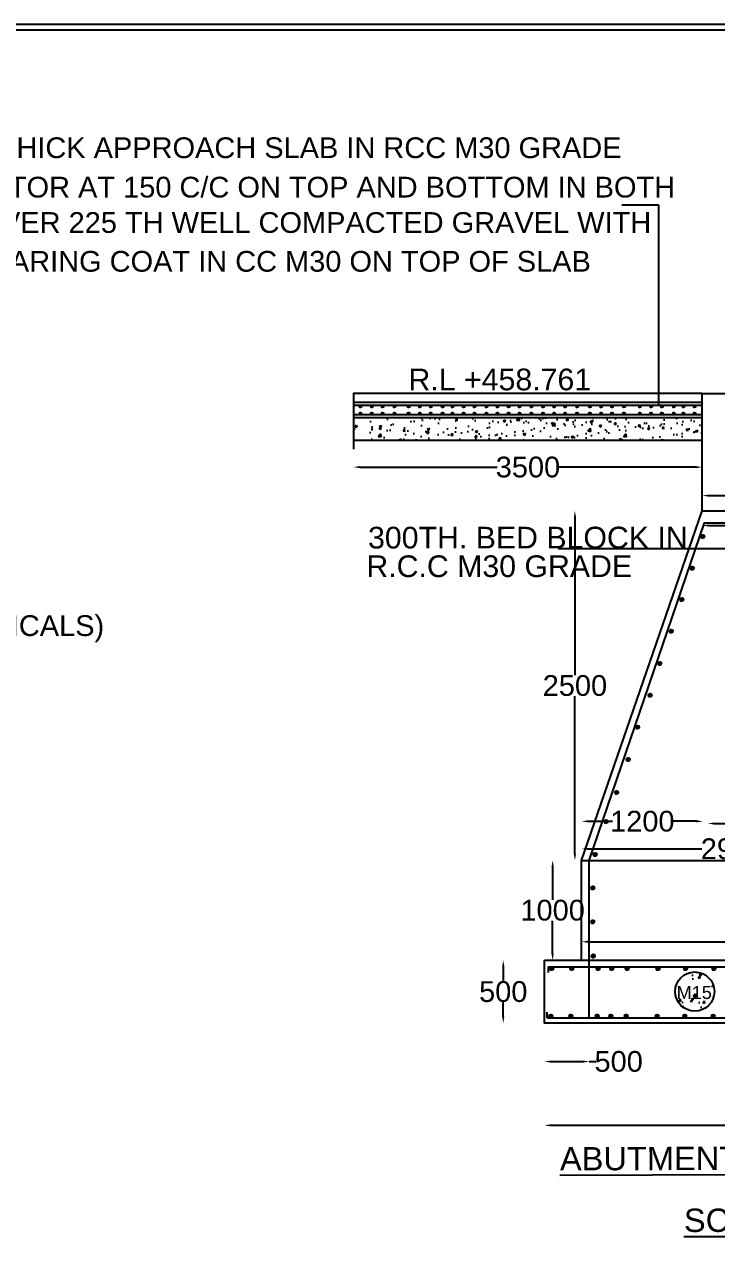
# Model space of a CAD drawing. Header units: inches. Extents: x 508123 to 525314, y -169988 to -157768.
# Drawn here: x 513888 to 516558, y -162481 to -157768 of the extents above; entities that cross this region are included whole.
import ezdxf

# ---------------------------------------------------------------- set-up
doc = ezdxf.new("R2010")
doc.units = ezdxf.units.IN
doc.header["$MEASUREMENT"] = 0
doc.layers.add('DRAWING', color=7, linetype='Continuous')
doc.layers.add('TEXT', color=7, linetype='Continuous')
doc.styles.get("Standard").update_dxf_attribs({"font": 'arial.ttf', "height": 80})
doc.dimstyles.new('ST100', dxfattribs={"dimtxt": 100, "dimasz": 25, "dimexe": 0, "dimexo": 300, "dimgap": 0.09, "dimtad": 0, "dimtih": 1, "dimtoh": 1, "dimdec": 0, "dimzin": 0, "dimdsep": 46, "dimtxsty": 'Standard', "dimcen": 0, "dimse1": 1, "dimse2": 1, "dimadec": 0, "dimazin": 0, "dimtfac": 1, "dimtdec": 0, "dimtofl": 0, "dimtmove": 0, "dimatfit": 3, "dimfxl": 2000, "dimtolj": 1, "dimtzin": 0, "dimarcsym": 0})

# ---------------------------------------------------------------- blocks, each defined once
blk = doc.blocks.new('*D64')
at = {"layer": 'Defpoints', "color": 0, "ltscale": 0.4, "transparency": 16777216}
for p in [(515158, -159370.5), (516503.5, -159370.5), (516503.5, -159475)]:
    blk.add_point(p, dxfattribs=at)
at = {"layer": 'DRAWING', "color": 0, "lineweight": -2, "ltscale": 0.4, "transparency": 16777216}
for p, q in [((515183, -159475), (515711.4, -159475)), ((516478.5, -159475), (515950.1, -159475))]:
    blk.add_line(p, q, dxfattribs=at)
at = {"layer": 'DRAWING', "color": 0, "ltscale": 0.4, "transparency": 16777216}
for points in [[(515183, -159470.8), (515183, -159479.2), (515158, -159475)], [(516478.5, -159470.8), (516478.5, -159479.2), (516503.5, -159475)]]:
    blk.add_solid(points, dxfattribs=at)
at = {"layer": 'DRAWING', "color": 0, "ltscale": 0.4, "transparency": 16777216, "insert": (515830.8, -159475), "char_height": 80, "attachment_point": 5}
blk.add_mtext('\\A1;3500', dxfattribs=at)
blk = doc.blocks.new('*D65')
at = {"layer": 'Defpoints', "color": 0, "ltscale": 0.4, "transparency": 16777216}
for p in [(516503.5, -159583.5), (516879.5, -159584.8), (516879.5, -159584.8)]:
    blk.add_point(p, dxfattribs=at)
at = {"layer": 'DRAWING', "color": 0, "lineweight": -2, "ltscale": 0.4, "transparency": 16777216}
for p, q in [((516528.5, -159584.8), (516603.2, -159584.8)), ((516854.5, -159584.8), (516779.8, -159584.8))]:
    blk.add_line(p, q, dxfattribs=at)
at = {"layer": 'DRAWING', "color": 0, "ltscale": 0.4, "transparency": 16777216}
for points in [[(516528.5, -159580.6), (516528.5, -159588.9), (516503.5, -159584.8)], [(516854.5, -159580.6), (516854.5, -159588.9), (516879.5, -159584.8)]]:
    blk.add_solid(points, dxfattribs=at)
at = {"layer": 'DRAWING', "color": 0, "ltscale": 0.4, "transparency": 16777216, "insert": (516691.5, -159584.8), "char_height": 80, "attachment_point": 5}
blk.add_mtext('\\A1;900', dxfattribs=at)
blk = doc.blocks.new('*D66')
at = {"layer": 'Defpoints', "color": 0, "ltscale": 0.4, "transparency": 16777216}
for p in [(516503.5, -159644), (516861, -159644), (516861, -159700)]:
    blk.add_point(p, dxfattribs=at)
at = {"layer": 'DRAWING', "color": 0, "lineweight": -2, "ltscale": 0.4, "transparency": 16777216}
for p, q in [((516528.5, -159700), (516593.9, -159700)), ((516836, -159700), (516770.6, -159700))]:
    blk.add_line(p, q, dxfattribs=at)
at = {"layer": 'DRAWING', "color": 0, "ltscale": 0.4, "transparency": 16777216}
for points in [[(516528.5, -159695.8), (516528.5, -159704.2), (516503.5, -159700)], [(516836, -159695.8), (516836, -159704.2), (516861, -159700)]]:
    blk.add_solid(points, dxfattribs=at)
at = {"layer": 'DRAWING', "color": 0, "ltscale": 0.4, "transparency": 16777216, "insert": (516682.2, -159700), "char_height": 80, "attachment_point": 5}
blk.add_mtext('\\A1;800', dxfattribs=at)
blk = doc.blocks.new('*D68')
at = {"layer": 'Defpoints', "color": 0, "ltscale": 0.4, "transparency": 16777216}
for p in [(516506, -160841), (516038, -160991.5), (516506, -160991.5)]:
    blk.add_point(p, dxfattribs=at)
at = {"layer": 'DRAWING', "color": 0, "lineweight": -2, "ltscale": 0.4, "transparency": 16777216}
for p, q in [((516063, -160841), (516156.4, -160841)), ((516481, -160841), (516387.6, -160841))]:
    blk.add_line(p, q, dxfattribs=at)
at = {"layer": 'DRAWING', "color": 0, "ltscale": 0.4, "transparency": 16777216}
for points in [[(516063, -160836.8), (516063, -160845.2), (516038, -160841)], [(516481, -160836.8), (516481, -160845.2), (516506, -160841)]]:
    blk.add_solid(points, dxfattribs=at)
at = {"layer": 'DRAWING', "color": 0, "ltscale": 0.4, "transparency": 16777216, "insert": (516272, -160841), "char_height": 80, "attachment_point": 5}
blk.add_mtext('\\A1;1200', dxfattribs=at)
blk = doc.blocks.new('*D69')
at = {"layer": 'Defpoints', "color": 0, "ltscale": 0.4, "transparency": 16777216}
for p in [(516525, -160844.2), (516851.5, -160844.2), (516851.5, -160849.5)]:
    blk.add_point(p, dxfattribs=at)
at = {"layer": 'DRAWING', "color": 0, "lineweight": -2, "ltscale": 0.4, "transparency": 16777216}
for p, q in [((516550, -160849.5), (516599.9, -160849.5)), ((516826.5, -160849.5), (516776.6, -160849.5))]:
    blk.add_line(p, q, dxfattribs=at)
at = {"layer": 'DRAWING', "color": 0, "ltscale": 0.4, "transparency": 16777216}
for points in [[(516550, -160845.3), (516550, -160853.7), (516525, -160849.5)], [(516826.5, -160845.3), (516826.5, -160853.7), (516851.5, -160849.5)]]:
    blk.add_solid(points, dxfattribs=at)
at = {"layer": 'DRAWING', "color": 0, "ltscale": 0.4, "transparency": 16777216, "insert": (516688.2, -160849.5), "char_height": 80, "attachment_point": 5}
blk.add_mtext('\\A1;800', dxfattribs=at)
blk = doc.blocks.new('*D71')
at = {"layer": 'Defpoints', "color": 0, "ltscale": 0.4, "transparency": 16777216}
for p in [(517206, -160947.4), (516038, -160991.5), (517206, -160991.5)]:
    blk.add_point(p, dxfattribs=at)
at = {"layer": 'DRAWING', "color": 0, "lineweight": -2, "ltscale": 0.4, "transparency": 16777216}
for p, q in [((516063, -160947.4), (516501.9, -160947.4)), ((517181, -160947.4), (516742.1, -160947.4))]:
    blk.add_line(p, q, dxfattribs=at)
at = {"layer": 'DRAWING', "color": 0, "ltscale": 0.4, "transparency": 16777216}
for points in [[(516063, -160943.3), (516063, -160951.6), (516038, -160947.4)], [(517181, -160943.3), (517181, -160951.6), (517206, -160947.4)]]:
    blk.add_solid(points, dxfattribs=at)
at = {"layer": 'DRAWING', "color": 0, "ltscale": 0.4, "transparency": 16777216, "insert": (516622, -160947.4), "char_height": 80, "attachment_point": 5}
blk.add_mtext('\\A1;2900', dxfattribs=at)
blk = doc.blocks.new('*D72')
at = {"layer": 'Defpoints', "color": 0, "ltscale": 0.4, "transparency": 16777216}
for p in [(516038, -161301), (517615, -161305.5), (517615, -161377)]:
    blk.add_point(p, dxfattribs=at)
at = {"layer": 'DRAWING', "color": 0, "lineweight": -2, "ltscale": 0.4, "transparency": 16777216}
for p, q in [((516063, -161305.5), (516707.1, -161305.5)), ((517590, -161305.5), (516945.9, -161305.5))]:
    blk.add_line(p, q, dxfattribs=at)
at = {"layer": 'DRAWING', "color": 0, "ltscale": 0.4, "transparency": 16777216}
for points in [[(516063, -161301.3), (516063, -161309.7), (516038, -161305.5)], [(517590, -161301.3), (517590, -161309.7), (517615, -161305.5)]]:
    blk.add_solid(points, dxfattribs=at)
at = {"layer": 'DRAWING', "color": 0, "ltscale": 0.4, "transparency": 16777216, "insert": (516826.5, -161305.5), "char_height": 80, "attachment_point": 5}
blk.add_mtext('\\A1;3900', dxfattribs=at)
blk = doc.blocks.new('*D74')
at = {"layer": 'Defpoints', "color": 0, "ltscale": 0.4, "transparency": 16777216}
for p in [(516012, -159644), (516503.5, -159644), (516038, -160991.5)]:
    blk.add_point(p, dxfattribs=at)
at = {"layer": 'DRAWING', "color": 0, "lineweight": -2, "ltscale": 0.4, "transparency": 16777216}
for p, q in [((516012, -159669), (516012, -160276.8)), ((516012, -160966.5), (516012, -160358.7))]:
    blk.add_line(p, q, dxfattribs=at)
at = {"layer": 'DRAWING', "color": 0, "ltscale": 0.4, "transparency": 16777216}
for points in [[(516007.8, -159669), (516016.2, -159669), (516012, -159644)], [(516007.8, -160966.5), (516016.2, -160966.5), (516012, -160991.5)]]:
    blk.add_solid(points, dxfattribs=at)
at = {"layer": 'DRAWING', "color": 0, "ltscale": 0.4, "transparency": 16777216, "insert": (516012, -160317.7), "char_height": 80, "attachment_point": 5}
blk.add_mtext('\\A1;2500', dxfattribs=at)
blk = doc.blocks.new('*D75')
at = {"layer": 'Defpoints', "color": 0, "ltscale": 0.4, "transparency": 16777216}
for p in [(516038, -160991.5), (515926, -161377), (516038, -161377)]:
    blk.add_point(p, dxfattribs=at)
at = {"layer": 'DRAWING', "color": 0, "lineweight": -2, "ltscale": 0.4, "transparency": 16777216}
for p, q in [((515926, -161016.5), (515926, -161143.3)), ((515926, -161352), (515926, -161225.2))]:
    blk.add_line(p, q, dxfattribs=at)
at = {"layer": 'DRAWING', "color": 0, "ltscale": 0.4, "transparency": 16777216}
for points in [[(515921.8, -161016.5), (515930.2, -161016.5), (515926, -160991.5)], [(515921.8, -161352), (515930.2, -161352), (515926, -161377)]]:
    blk.add_solid(points, dxfattribs=at)
at = {"layer": 'DRAWING', "color": 0, "ltscale": 0.4, "transparency": 16777216, "insert": (515926, -161184.2), "char_height": 80, "attachment_point": 5}
blk.add_mtext('\\A1;1000', dxfattribs=at)
blk = doc.blocks.new('*D76')
at = {"layer": 'Defpoints', "color": 0, "ltscale": 0.4, "transparency": 16777216}
for p in [(515894, -161377), (515735.5, -161619.5), (515894, -161619.5)]:
    blk.add_point(p, dxfattribs=at)
at = {"layer": 'DRAWING', "color": 0, "lineweight": -2, "ltscale": 0.4, "transparency": 16777216}
for p, q in [((515735.5, -161402), (515735.5, -161457.3)), ((515735.5, -161594.5), (515735.5, -161539.2))]:
    blk.add_line(p, q, dxfattribs=at)
at = {"layer": 'DRAWING', "color": 0, "ltscale": 0.4, "transparency": 16777216}
for points in [[(515731.3, -161402), (515739.7, -161402), (515735.5, -161377)], [(515731.3, -161594.5), (515739.7, -161594.5), (515735.5, -161619.5)]]:
    blk.add_solid(points, dxfattribs=at)
at = {"layer": 'DRAWING', "color": 0, "ltscale": 0.4, "transparency": 16777216, "insert": (515735.5, -161498.2), "char_height": 80, "attachment_point": 5}
blk.add_mtext('\\A1;500', dxfattribs=at)
blk = doc.blocks.new('*D77')
at = {"layer": 'Defpoints', "color": 0, "ltscale": 0.4, "transparency": 16777216}
for p in [(515894, -161619.5), (516067.5, -161619.5), (516067.5, -161767.5)]:
    blk.add_point(p, dxfattribs=at)
at = {"layer": 'DRAWING', "color": 0, "lineweight": -2, "ltscale": 0.4, "transparency": 16777216}
for p, q in [((515919, -161767.5), (516042.5, -161767.5)), ((516067.5, -161767.5), (516092.5, -161767.5))]:
    blk.add_line(p, q, dxfattribs=at)
at = {"layer": 'DRAWING', "color": 0, "ltscale": 0.4, "transparency": 16777216}
for points in [[(515919, -161763.3), (515919, -161771.7), (515894, -161767.5)], [(516042.5, -161763.3), (516042.5, -161771.7), (516067.5, -161767.5)]]:
    blk.add_solid(points, dxfattribs=at)
at = {"layer": 'DRAWING', "color": 0, "ltscale": 0.4, "transparency": 16777216, "insert": (516180.8, -161767.5), "char_height": 80, "attachment_point": 5}
blk.add_mtext('\\A1;500', dxfattribs=at)
blk = doc.blocks.new('*D79')
at = {"layer": 'Defpoints', "color": 0, "ltscale": 0.4, "transparency": 16777216}
for p in [(515894, -161619.5), (517771, -161619.5), (517771, -162013.5)]:
    blk.add_point(p, dxfattribs=at)
at = {"layer": 'DRAWING', "color": 0, "lineweight": -2, "ltscale": 0.4, "transparency": 16777216}
for p, q in [((515919, -162013.5), (516711.5, -162013.5)), ((517746, -162013.5), (516953.5, -162013.5))]:
    blk.add_line(p, q, dxfattribs=at)
at = {"layer": 'DRAWING', "color": 0, "ltscale": 0.4, "transparency": 16777216}
for points in [[(515919, -162009.3), (515919, -162017.7), (515894, -162013.5)], [(517746, -162009.3), (517746, -162017.7), (517771, -162013.5)]]:
    blk.add_solid(points, dxfattribs=at)
at = {"layer": 'DRAWING', "color": 0, "ltscale": 0.4, "transparency": 16777216, "insert": (516832.5, -162013.5), "char_height": 80, "attachment_point": 5}
blk.add_mtext('\\A1;4900', dxfattribs=at)

msp = doc.modelspace()

# ---------------------------------------------------------------- hatches: boundary and pattern name
at = {"layer": 'DRAWING', "ltscale": 0.4}
h = msp.add_hatch(dxfattribs=at)
h.set_pattern_fill('ANSI31', color=256, scale=0.4, style=0)
h.set_pattern_definition([(315, (311079.30133, -224543.898783), (-0.035355339059, -0.035355339059), [])])
h.paths.add_polyline_path([(515180.90133, -159240.49878, 1), (515188.90133, -159240.49878, 1)])
h = msp.add_hatch(dxfattribs=at)
h.set_pattern_fill('ANSI31', color=256, scale=0.4, style=0)
h.set_pattern_definition([(45, (311079.30133, -93964.601217), (-0.035355339059, 0.035355339059), [])])
h.paths.add_polyline_path([(515188.90133, -159268.00122, 1), (515180.90133, -159268.00122, 1)])
h = msp.add_hatch(dxfattribs=at)
h.set_pattern_fill('ANSI31', color=256, scale=0.4, style=0)
h.set_pattern_definition([(315, (311122.498667, -224543.898783), (-0.035355339059, -0.035355339059), [])])
h.paths.add_polyline_path([(515224.09867, -159240.49878, 1), (515232.09867, -159240.49878, 1)])
h = msp.add_hatch(dxfattribs=at)
h.set_pattern_fill('ANSI31', color=256, scale=0.4, style=0)
h.set_pattern_definition([(45, (311122.498667, -93964.601217), (-0.035355339059, 0.035355339059), [])])
h.paths.add_polyline_path([(515232.09867, -159268.00122, 1), (515224.09867, -159268.00122, 1)])
h = msp.add_hatch(dxfattribs=at)
h.set_pattern_fill('ANSI31', color=256, scale=0.4, style=0)
h.set_pattern_definition([(315, (311164.498667, -224543.898783), (-0.035355339059, -0.035355339059), [])])
h.paths.add_polyline_path([(515266.09867, -159240.49878, 1), (515274.09867, -159240.49878, 1)])
h = msp.add_hatch(dxfattribs=at)
h.set_pattern_fill('ANSI31', color=256, scale=0.4, style=0)
h.set_pattern_definition([(45, (311164.498667, -93964.601217), (-0.035355339059, 0.035355339059), [])])
h.paths.add_polyline_path([(515274.09867, -159268.00122, 1), (515266.09867, -159268.00122, 1)])
h = msp.add_hatch(dxfattribs=at)
h.set_pattern_fill('ANSI31', color=256, scale=0.4, style=0)
h.set_pattern_definition([(315, (311210.498667, -224543.898783), (-0.035355339059, -0.035355339059), [])])
h.paths.add_polyline_path([(515312.09867, -159240.49878, 1), (515320.09867, -159240.49878, 1)])
h = msp.add_hatch(dxfattribs=at)
h.set_pattern_fill('ANSI31', color=256, scale=0.4, style=0)
h.set_pattern_definition([(45, (311210.498667, -93964.601217), (-0.035355339059, 0.035355339059), [])])
h.paths.add_polyline_path([(515320.09867, -159268.00122, 1), (515312.09867, -159268.00122, 1)])
h = msp.add_hatch(dxfattribs=at)
h.set_pattern_fill('ANSI31', color=256, scale=0.4, style=0)
h.set_pattern_definition([(315, (311264.998667, -224543.898783), (-0.035355339059, -0.035355339059), [])])
h.paths.add_polyline_path([(515366.59867, -159240.49878, 1), (515374.59867, -159240.49878, 1)])
h = msp.add_hatch(dxfattribs=at)
h.set_pattern_fill('ANSI31', color=256, scale=0.4, style=0)
h.set_pattern_definition([(45, (311264.998667, -93964.601217), (-0.035355339059, 0.035355339059), [])])
h.paths.add_polyline_path([(515374.59867, -159268.00122, 1), (515366.59867, -159268.00122, 1)])
h = msp.add_hatch(dxfattribs=at)
h.set_pattern_fill('ANSI31', color=256, scale=0.4, style=0)
h.set_pattern_definition([(315, (311308.196, -224543.898783), (-0.035355339059, -0.035355339059), [])])
h.paths.add_polyline_path([(515409.796, -159240.49878, 1), (515417.796, -159240.49878, 1)])
h = msp.add_hatch(dxfattribs=at)
h.set_pattern_fill('ANSI31', color=256, scale=0.4, style=0)
h.set_pattern_definition([(45, (311308.196, -93964.601217), (-0.035355339059, 0.035355339059), [])])
h.paths.add_polyline_path([(515417.796, -159268.00122, 1), (515409.796, -159268.00122, 1)])
h = msp.add_hatch(dxfattribs=at)
h.set_pattern_fill('ANSI31', color=256, scale=0.4, style=0)
h.set_pattern_definition([(315, (311350.196, -224543.898783), (-0.035355339059, -0.035355339059), [])])
h.paths.add_polyline_path([(515451.796, -159240.49878, 1), (515459.796, -159240.49878, 1)])
h = msp.add_hatch(dxfattribs=at)
h.set_pattern_fill('ANSI31', color=256, scale=0.4, style=0)
h.set_pattern_definition([(45, (311350.196, -93964.601217), (-0.035355339059, 0.035355339059), [])])
h.paths.add_polyline_path([(515459.796, -159268.00122, 1), (515451.796, -159268.00122, 1)])
h = msp.add_hatch(dxfattribs=at)
h.set_pattern_fill('ANSI31', color=256, scale=0.4, style=0)
h.set_pattern_definition([(315, (311396.196, -224543.898783), (-0.035355339059, -0.035355339059), [])])
h.paths.add_polyline_path([(515497.796, -159240.49878, 1), (515505.796, -159240.49878, 1)])
h = msp.add_hatch(dxfattribs=at)
h.set_pattern_fill('ANSI31', color=256, scale=0.4, style=0)
h.set_pattern_definition([(45, (311396.196, -93964.601217), (-0.035355339059, 0.035355339059), [])])
h.paths.add_polyline_path([(515505.796, -159268.00122, 1), (515497.796, -159268.00122, 1)])
h = msp.add_hatch(dxfattribs=at)
h.set_pattern_fill('ANSI31', color=256, scale=0.4, style=0)
h.set_pattern_definition([(315, (311433.998667, -224543.898783), (-0.035355339059, -0.035355339059), [])])
h.paths.add_polyline_path([(515535.59867, -159240.49878, 1), (515543.59867, -159240.49878, 1)])
h = msp.add_hatch(dxfattribs=at)
h.set_pattern_fill('ANSI31', color=256, scale=0.4, style=0)
h.set_pattern_definition([(45, (311433.998667, -93964.601217), (-0.035355339059, 0.035355339059), [])])
h.paths.add_polyline_path([(515543.59867, -159268.00122, 1), (515535.59867, -159268.00122, 1)])
h = msp.add_hatch(dxfattribs=at)
h.set_pattern_fill('ANSI31', color=256, scale=0.4, style=0)
h.set_pattern_definition([(315, (311477.196, -224543.898783), (-0.035355339059, -0.035355339059), [])])
h.paths.add_polyline_path([(515578.796, -159240.49878, 1), (515586.796, -159240.49878, 1)])
h = msp.add_hatch(dxfattribs=at)
h.set_pattern_fill('ANSI31', color=256, scale=0.4, style=0)
h.set_pattern_definition([(45, (311477.196, -93964.601217), (-0.035355339059, 0.035355339059), [])])
h.paths.add_polyline_path([(515586.796, -159268.00122, 1), (515578.796, -159268.00122, 1)])
h = msp.add_hatch(dxfattribs=at)
h.set_pattern_fill('ANSI31', color=256, scale=0.4, style=0)
h.set_pattern_definition([(315, (311519.196, -224543.898783), (-0.035355339059, -0.035355339059), [])])
h.paths.add_polyline_path([(515620.796, -159240.49878, 1), (515628.796, -159240.49878, 1)])
h = msp.add_hatch(dxfattribs=at)
h.set_pattern_fill('ANSI31', color=256, scale=0.4, style=0)
h.set_pattern_definition([(45, (311519.196, -93964.601217), (-0.035355339059, 0.035355339059), [])])
h.paths.add_polyline_path([(515628.796, -159268.00122, 1), (515620.796, -159268.00122, 1)])
h = msp.add_hatch(dxfattribs=at)
h.set_pattern_fill('ANSI31', color=256, scale=0.4, style=0)
h.set_pattern_definition([(315, (311565.196, -224543.898783), (-0.035355339059, -0.035355339059), [])])
h.paths.add_polyline_path([(515666.796, -159240.49878, 1), (515674.796, -159240.49878, 1)])
h = msp.add_hatch(dxfattribs=at)
h.set_pattern_fill('ANSI31', color=256, scale=0.4, style=0)
h.set_pattern_definition([(45, (311565.196, -93964.601217), (-0.035355339059, 0.035355339059), [])])
h.paths.add_polyline_path([(515674.796, -159268.00122, 1), (515666.796, -159268.00122, 1)])
h = msp.add_hatch(dxfattribs=at)
h.set_pattern_fill('ANSI31', color=256, scale=0.4, style=0)
h.set_pattern_definition([(315, (311607.498667, -224543.898783), (-0.035355339059, -0.035355339059), [])])
h.paths.add_polyline_path([(515709.09867, -159240.49878, 1), (515717.09867, -159240.49878, 1)])
h = msp.add_hatch(dxfattribs=at)
h.set_pattern_fill('ANSI31', color=256, scale=0.4, style=0)
h.set_pattern_definition([(45, (311607.498667, -93964.601217), (-0.035355339059, 0.035355339059), [])])
h.paths.add_polyline_path([(515717.09867, -159268.00122, 1), (515709.09867, -159268.00122, 1)])
h = msp.add_hatch(dxfattribs=at)
h.set_pattern_fill('ANSI31', color=256, scale=0.4, style=0)
h.set_pattern_definition([(315, (311650.696, -224543.898783), (-0.035355339059, -0.035355339059), [])])
h.paths.add_polyline_path([(515752.296, -159240.49878, 1), (515760.296, -159240.49878, 1)])
h = msp.add_hatch(dxfattribs=at)
h.set_pattern_fill('ANSI31', color=256, scale=0.4, style=0)
h.set_pattern_definition([(45, (311650.696, -93964.601217), (-0.035355339059, 0.035355339059), [])])
h.paths.add_polyline_path([(515760.296, -159268.00122, 1), (515752.296, -159268.00122, 1)])
h = msp.add_hatch(dxfattribs=at)
h.set_pattern_fill('ANSI31', color=256, scale=0.4, style=0)
h.set_pattern_definition([(315, (311692.696, -224543.898783), (-0.035355339059, -0.035355339059), [])])
h.paths.add_polyline_path([(515794.296, -159240.49878, 1), (515802.296, -159240.49878, 1)])
h = msp.add_hatch(dxfattribs=at)
h.set_pattern_fill('ANSI31', color=256, scale=0.4, style=0)
h.set_pattern_definition([(45, (311692.696, -93964.601217), (-0.035355339059, 0.035355339059), [])])
h.paths.add_polyline_path([(515802.296, -159268.00122, 1), (515794.296, -159268.00122, 1)])
h = msp.add_hatch(dxfattribs=at)
h.set_pattern_fill('ANSI31', color=256, scale=0.4, style=0)
h.set_pattern_definition([(315, (311738.696, -224543.898783), (-0.035355339059, -0.035355339059), [])])
h.paths.add_polyline_path([(515840.296, -159240.49878, 1), (515848.296, -159240.49878, 1)])
h = msp.add_hatch(dxfattribs=at)
h.set_pattern_fill('ANSI31', color=256, scale=0.4, style=0)
h.set_pattern_definition([(45, (311738.696, -93964.601217), (-0.035355339059, 0.035355339059), [])])
h.paths.add_polyline_path([(515848.296, -159268.00122, 1), (515840.296, -159268.00122, 1)])
h = msp.add_hatch(dxfattribs=at)
h.set_pattern_fill('ANSI31', color=256, scale=0.4, style=0)
h.set_pattern_definition([(315, (311783.498667, -224543.898783), (-0.035355339059, -0.035355339059), [])])
h.paths.add_polyline_path([(515885.09867, -159240.49878, 1), (515893.09867, -159240.49878, 1)])
h = msp.add_hatch(dxfattribs=at)
h.set_pattern_fill('ANSI31', color=256, scale=0.4, style=0)
h.set_pattern_definition([(45, (311783.498667, -93964.601217), (-0.035355339059, 0.035355339059), [])])
h.paths.add_polyline_path([(515893.09867, -159268.00122, 1), (515885.09867, -159268.00122, 1)])
h = msp.add_hatch(dxfattribs=at)
h.set_pattern_fill('ANSI31', color=256, scale=0.4, style=0)
h.set_pattern_definition([(315, (311826.696, -224543.898783), (-0.035355339059, -0.035355339059), [])])
h.paths.add_polyline_path([(515928.296, -159240.49878, 1), (515936.296, -159240.49878, 1)])
h = msp.add_hatch(dxfattribs=at)
h.set_pattern_fill('ANSI31', color=256, scale=0.4, style=0)
h.set_pattern_definition([(45, (311826.696, -93964.601217), (-0.035355339059, 0.035355339059), [])])
h.paths.add_polyline_path([(515936.296, -159268.00122, 1), (515928.296, -159268.00122, 1)])
h = msp.add_hatch(dxfattribs=at)
h.set_pattern_fill('ANSI31', color=256, scale=0.4, style=0)
h.set_pattern_definition([(315, (311868.696, -224543.898783), (-0.035355339059, -0.035355339059), [])])
h.paths.add_polyline_path([(515970.296, -159240.49878, 1), (515978.296, -159240.49878, 1)])
h = msp.add_hatch(dxfattribs=at)
h.set_pattern_fill('ANSI31', color=256, scale=0.4, style=0)
h.set_pattern_definition([(45, (311868.696, -93964.601217), (-0.035355339059, 0.035355339059), [])])
h.paths.add_polyline_path([(515978.296, -159268.00122, 1), (515970.296, -159268.00122, 1)])
h = msp.add_hatch(dxfattribs=at)
h.set_pattern_fill('ANSI31', color=256, scale=0.4, style=0)
h.set_pattern_definition([(315, (311914.696, -224543.898783), (-0.035355339059, -0.035355339059), [])])
h.paths.add_polyline_path([(516016.296, -159240.49878, 1), (516024.296, -159240.49878, 1)])
h = msp.add_hatch(dxfattribs=at)
h.set_pattern_fill('ANSI31', color=256, scale=0.4, style=0)
h.set_pattern_definition([(45, (311914.696, -93964.601217), (-0.035355339059, 0.035355339059), [])])
h.paths.add_polyline_path([(516024.296, -159268.00122, 1), (516016.296, -159268.00122, 1)])
h = msp.add_hatch(dxfattribs=at)
h.set_pattern_fill('ANSI31', color=256, scale=0.4, style=0)
h.set_pattern_definition([(315, (311964.498667, -224543.898783), (-0.035355339059, -0.035355339059), [])])
h.paths.add_polyline_path([(516066.09867, -159240.49878, 1), (516074.09867, -159240.49878, 1)])
h = msp.add_hatch(dxfattribs=at)
h.set_pattern_fill('ANSI31', color=256, scale=0.4, style=0)
h.set_pattern_definition([(45, (311964.498667, -93964.601217), (-0.035355339059, 0.035355339059), [])])
h.paths.add_polyline_path([(516074.09867, -159268.00122, 1), (516066.09867, -159268.00122, 1)])
h = msp.add_hatch(dxfattribs=at)
h.set_pattern_fill('ANSI31', color=256, scale=0.4, style=0)
h.set_pattern_definition([(315, (312007.696, -224543.898783), (-0.035355339059, -0.035355339059), [])])
h.paths.add_polyline_path([(516109.296, -159240.49878, 1), (516117.296, -159240.49878, 1)])
h = msp.add_hatch(dxfattribs=at)
h.set_pattern_fill('ANSI31', color=256, scale=0.4, style=0)
h.set_pattern_definition([(45, (312007.696, -93964.601217), (-0.035355339059, 0.035355339059), [])])
h.paths.add_polyline_path([(516117.296, -159268.00122, 1), (516109.296, -159268.00122, 1)])
h = msp.add_hatch(dxfattribs=at)
h.set_pattern_fill('ANSI31', color=256, scale=0.4, style=0)
h.set_pattern_definition([(315, (312049.696, -224543.898783), (-0.035355339059, -0.035355339059), [])])
h.paths.add_polyline_path([(516151.296, -159240.49878, 1), (516159.296, -159240.49878, 1)])
h = msp.add_hatch(dxfattribs=at)
h.set_pattern_fill('ANSI31', color=256, scale=0.4, style=0)
h.set_pattern_definition([(45, (312049.696, -93964.601217), (-0.035355339059, 0.035355339059), [])])
h.paths.add_polyline_path([(516159.296, -159268.00122, 1), (516151.296, -159268.00122, 1)])
h = msp.add_hatch(dxfattribs=at)
h.set_pattern_fill('ANSI31', color=256, scale=0.4, style=0)
h.set_pattern_definition([(315, (312095.696, -224543.898783), (-0.035355339059, -0.035355339059), [])])
h.paths.add_polyline_path([(516197.296, -159240.49878, 1), (516205.296, -159240.49878, 1)])
h = msp.add_hatch(dxfattribs=at)
h.set_pattern_fill('ANSI31', color=256, scale=0.4, style=0)
h.set_pattern_definition([(45, (312095.696, -93964.601217), (-0.035355339059, 0.035355339059), [])])
h.paths.add_polyline_path([(516205.296, -159268.00122, 1), (516197.296, -159268.00122, 1)])
h = msp.add_hatch(dxfattribs=at)
h.set_pattern_fill('ANSI31', color=256, scale=0.4, style=0)
h.set_pattern_definition([(315, (312156.998667, -224543.898783), (-0.035355339059, -0.035355339059), [])])
h.paths.add_polyline_path([(516258.59867, -159240.49878, 1), (516266.59867, -159240.49878, 1)])
h = msp.add_hatch(dxfattribs=at)
h.set_pattern_fill('ANSI31', color=256, scale=0.4, style=0)
h.set_pattern_definition([(45, (312156.998667, -93964.601217), (-0.035355339059, 0.035355339059), [])])
h.paths.add_polyline_path([(516266.59867, -159268.00122, 1), (516258.59867, -159268.00122, 1)])
h = msp.add_hatch(dxfattribs=at)
h.set_pattern_fill('ANSI31', color=256, scale=0.4, style=0)
h.set_pattern_definition([(315, (312200.196, -224543.898783), (-0.035355339059, -0.035355339059), [])])
h.paths.add_polyline_path([(516301.796, -159240.49878, 1), (516309.796, -159240.49878, 1)])
h = msp.add_hatch(dxfattribs=at)
h.set_pattern_fill('ANSI31', color=256, scale=0.4, style=0)
h.set_pattern_definition([(45, (312200.196, -93964.601217), (-0.035355339059, 0.035355339059), [])])
h.paths.add_polyline_path([(516309.796, -159268.00122, 1), (516301.796, -159268.00122, 1)])
h = msp.add_hatch(dxfattribs=at)
h.set_pattern_fill('ANSI31', color=256, scale=0.4, style=0)
h.set_pattern_definition([(315, (312242.196, -224543.898783), (-0.035355339059, -0.035355339059), [])])
h.paths.add_polyline_path([(516343.796, -159240.49878, 1), (516351.796, -159240.49878, 1)])
h = msp.add_hatch(dxfattribs=at)
h.set_pattern_fill('ANSI31', color=256, scale=0.4, style=0)
h.set_pattern_definition([(45, (312242.196, -93964.601217), (-0.035355339059, 0.035355339059), [])])
h.paths.add_polyline_path([(516351.796, -159268.00122, 1), (516343.796, -159268.00122, 1)])
h = msp.add_hatch(dxfattribs=at)
h.set_pattern_fill('ANSI31', color=256, scale=0.4, style=0)
h.set_pattern_definition([(315, (312288.196, -224543.898783), (-0.035355339059, -0.035355339059), [])])
h.paths.add_polyline_path([(516389.796, -159240.49878, 1), (516397.796, -159240.49878, 1)])
h = msp.add_hatch(dxfattribs=at)
h.set_pattern_fill('ANSI31', color=256, scale=0.4, style=0)
h.set_pattern_definition([(45, (312288.196, -93964.601217), (-0.035355339059, 0.035355339059), [])])
h.paths.add_polyline_path([(516397.796, -159268.00122, 1), (516389.796, -159268.00122, 1)])
h = msp.add_hatch(dxfattribs=at)
h.set_pattern_fill('ANSI31', color=256, scale=0.4, style=0)
h.set_pattern_definition([(315, (312324.998667, -224543.898783), (-0.035355339059, -0.035355339059), [])])
h.paths.add_polyline_path([(516426.59867, -159240.49878, 1), (516434.59867, -159240.49878, 1)])
h = msp.add_hatch(dxfattribs=at)
h.set_pattern_fill('ANSI31', color=256, scale=0.4, style=0)
h.set_pattern_definition([(45, (312324.998667, -93964.601217), (-0.035355339059, 0.035355339059), [])])
h.paths.add_polyline_path([(516434.59867, -159268.00122, 1), (516426.59867, -159268.00122, 1)])
h = msp.add_hatch(dxfattribs=at)
h.set_pattern_fill('ANSI31', color=256, scale=0.4, style=0)
h.set_pattern_definition([(315, (312368.196, -224543.898783), (-0.035355339059, -0.035355339059), [])])
h.paths.add_polyline_path([(516469.796, -159240.49878, 1), (516477.796, -159240.49878, 1)])
h = msp.add_hatch(dxfattribs=at)
h.set_pattern_fill('ANSI31', color=256, scale=0.4, style=0)
h.set_pattern_definition([(45, (312368.196, -93964.601217), (-0.035355339059, 0.035355339059), [])])
h.paths.add_polyline_path([(516477.796, -159268.00122, 1), (516469.796, -159268.00122, 1)])
h = msp.add_hatch(dxfattribs=at)
h.set_pattern_fill('AR-CONC', color=256, scale=12.893543, angle=0.14120308, style=0)
h.set_pattern_definition([(50.141203, (0, 0), (92.499912, -7.863036), [9.670158, -106.371733]), (355.141203, (0, 0), (-18.128922, 96.939836), [7.736126, -85.097386]), (100.592603, (7.71, -0.655), (74.371058, 89.076741), [8.218369, -90.402062]), (46.325403, (-0.06, 25.79), (137.657364, -21.00208), [14.505236, -159.5576]), (96.776803, (11.41, 24.04), (120.201244, 125.894923), [12.327554, -135.603072]), (351.325403, (-0.06, 25.79), (120.201146, 125.895017), [11.60419, -127.64608]), (21.141203, (12.846, 19.37), (77.09017, -51.722013), [9.670158, -106.371733]), (326.141203, (12.85, 19.37), (31.141452, 93.574567), [7.736126, -85.097386]), (71.592603, (19.27, 15.06), (108.231654, 41.852469), [8.218369, -90.402062]), (37.641203, (0, 0), (1.4620525, 42.925547), [0, -84.065903, 0, -86.386741, 0, -85.419725]), (7.641203, (0, 0), (33.7935554, 50.9370826), [0, -49.2533358, 0, -82.1318714, 0, -32.556197]), (327.641203, (-28.753, -0.07), (68.8355854, -2.7384882), [0, -32.2338585, 0, -100.5696385, 0, -133.448174]), (317.641203, (-41.646, -0.1), (75.1613245, 13.092351), [0, -41.904016, 0, -66.788555, 0, -94.767544])])
h.paths.add_polyline_path([(516503.5, -159284.5), (515158, -159284.5), (515158, -159370.5), (516503.5, -159370.5)])
h = msp.add_hatch(dxfattribs=at)
h.set_pattern_fill('ANSI31', color=256, scale=0.65, style=0)
h.set_pattern_definition([(315, (184833.4, -265860.525), (-0.057452425971, -0.057452425971), [])])
h.paths.add_polyline_path([(516498.5, -159742.5, 1), (516511.5, -159742.5, 1)])
h = msp.add_hatch(dxfattribs=at)
h.set_pattern_fill('ANSI31', color=256, scale=0.65, style=0)
h.set_pattern_definition([(315, (184792.9, -265983.025), (-0.057452425971, -0.057452425971), [])])
h.paths.add_polyline_path([(516458, -159865, 1), (516471, -159865, 1)])
h = msp.add_hatch(dxfattribs=at)
h.set_pattern_fill('ANSI31', color=256, scale=0.65, style=0)
h.set_pattern_definition([(315, (184752.4, -266103.525), (-0.057452425971, -0.057452425971), [])])
h.paths.add_polyline_path([(516417.5, -159985.5, 1), (516430.5, -159985.5, 1)])
h = msp.add_hatch(dxfattribs=at)
h.set_pattern_fill('ANSI31', color=256, scale=0.65, style=0)
h.set_pattern_definition([(315, (184711.9, -266226.025), (-0.057452425971, -0.057452425971), [])])
h.paths.add_polyline_path([(516377, -160108, 1), (516390, -160108, 1)])
h = msp.add_hatch(dxfattribs=at)
h.set_pattern_fill('ANSI31', color=256, scale=0.65, style=0)
h.set_pattern_definition([(315, (184667.9, -266350.025), (-0.057452425971, -0.057452425971), [])])
h.paths.add_polyline_path([(516333, -160232, 1), (516346, -160232, 1)])
h = msp.add_hatch(dxfattribs=at)
h.set_pattern_fill('ANSI31', color=256, scale=0.65, style=0)
h.set_pattern_definition([(315, (184630.4, -266473.025), (-0.057452425971, -0.057452425971), [])])
h.paths.add_polyline_path([(516295.5, -160355, 1), (516308.5, -160355, 1)])
h = msp.add_hatch(dxfattribs=at)
h.set_pattern_fill('ANSI31', color=256, scale=0.65, style=0)
h.set_pattern_definition([(315, (184582.4, -266595.525), (-0.057452425971, -0.057452425971), [])])
h.paths.add_polyline_path([(516247.5, -160477.5, 1), (516260.5, -160477.5, 1)])
h = msp.add_hatch(dxfattribs=at)
h.set_pattern_fill('ANSI31', color=256, scale=0.65, style=0)
h.set_pattern_definition([(315, (184545.9, -266720.525), (-0.057452425971, -0.057452425971), [])])
h.paths.add_polyline_path([(516211, -160602.5, 1), (516224, -160602.5, 1)])
h = msp.add_hatch(dxfattribs=at)
h.set_pattern_fill('ANSI31', color=256, scale=0.65, style=0)
h.set_pattern_definition([(315, (184501.4, -266847.525), (-0.057452425971, -0.057452425971), [])])
h.paths.add_polyline_path([(516166.5, -160729.5, 1), (516179.5, -160729.5, 1)])
h = msp.add_hatch(dxfattribs=at)
h.set_pattern_fill('ANSI31', color=256, scale=0.65, style=0)
h.set_pattern_definition([(315, (184460.4, -266960.025), (-0.057452425971, -0.057452425971), [])])
h.paths.add_polyline_path([(516125.5, -160842, 1), (516138.5, -160842, 1)])
h = msp.add_hatch(dxfattribs=at)
h.set_pattern_fill('ANSI31', color=256, scale=0.65, style=0)
h.set_pattern_definition([(315, (184418.4, -267087.025), (-0.057452425971, -0.057452425971), [])])
h.paths.add_polyline_path([(516083.5, -160969, 1), (516096.5, -160969, 1)])
h = msp.add_hatch(dxfattribs=at)
h.set_pattern_fill('ANSI31', color=256, scale=0.65, style=0)
h.set_pattern_definition([(315, (184409.4, -267216.025), (-0.057452425971, -0.057452425971), [])])
h.paths.add_polyline_path([(516074.5, -161098, 1), (516087.5, -161098, 1)])
h = msp.add_hatch(dxfattribs=at)
h.set_pattern_fill('ANSI31', color=256, scale=0.65, style=0)
h.set_pattern_definition([(315, (184409.4, -267346.525), (-0.057452425971, -0.057452425971), [])])
h.paths.add_polyline_path([(516074.5, -161228.5, 1), (516087.5, -161228.5, 1)])
h = msp.add_hatch(dxfattribs=at)
h.set_pattern_fill('ANSI31', color=256, scale=0.65, style=0)
h.set_pattern_definition([(315, (184410.9, -267478.525), (-0.057452425971, -0.057452425971), [])])
h.paths.add_polyline_path([(516076, -161360.5, 1), (516089, -161360.5, 1)])
h = msp.add_hatch(dxfattribs=at)
h.set_pattern_fill('ANSI31', color=256, scale=0.65, style=0)
h.set_pattern_definition([(315, (184250.9, -267527.025), (-0.057452425971, -0.057452425971), [])])
h.paths.add_polyline_path([(515916, -161409, 1), (515929, -161409, 1)])
h = msp.add_hatch(dxfattribs=at)
h.set_pattern_fill('ANSI31', color=256, scale=0.65, style=0)
h.set_pattern_definition([(315, (184328.4, -267527.025), (-0.057452425971, -0.057452425971), [])])
h.paths.add_polyline_path([(515993.5, -161409, 1), (516006.5, -161409, 1)])
h = msp.add_hatch(dxfattribs=at)
h.set_pattern_fill('ANSI31', color=256, scale=0.65, style=0)
h.set_pattern_definition([(315, (184429.9, -267527.025), (-0.057452425971, -0.057452425971), [])])
h.paths.add_polyline_path([(516095, -161409, 1), (516108, -161409, 1)])
h = msp.add_hatch(dxfattribs=at)
h.set_pattern_fill('ANSI31', color=256, scale=0.65, style=0)
h.set_pattern_definition([(315, (184482.4, -267527.025), (-0.057452425971, -0.057452425971), [])])
h.paths.add_polyline_path([(516147.5, -161409, 1), (516160.5, -161409, 1)])
h = msp.add_hatch(dxfattribs=at)
h.set_pattern_fill('ANSI31', color=256, scale=0.65, style=0)
h.set_pattern_definition([(315, (184541.9, -267527.025), (-0.057452425971, -0.057452425971), [])])
h.paths.add_polyline_path([(516207, -161409, 1), (516220, -161409, 1)])
h = msp.add_hatch(dxfattribs=at)
h.set_pattern_fill('ANSI31', color=256, scale=0.65, style=0)
h.set_pattern_definition([(315, (184660.9, -267527.025), (-0.057452425971, -0.057452425971), [])])
h.paths.add_polyline_path([(516326, -161409, 1), (516339, -161409, 1)])
h = msp.add_hatch(dxfattribs=at)
h.set_pattern_fill('AR-CONC', color=256, scale=12.893543, angle=0.14120308, style=0)
h.set_pattern_definition([(50.141203, (19276.314, -1742.33), (92.499912, -7.863036), [9.670158, -106.371733]), (355.141203, (19276.31, -1742.33), (-18.128922, 96.939836), [7.736126, -85.097386]), (100.592603, (19284.02, -1742.99), (74.371058, 89.076741), [8.218369, -90.402062]), (46.325403, (19276.25, -1716.54), (137.657364, -21.00208), [14.505236, -159.5576]), (96.776803, (19287.72, -1718.3), (120.201244, 125.894923), [12.327554, -135.603072]), (351.325403, (19276.25, -1716.54), (120.201146, 125.895017), [11.60419, -127.64608]), (21.141203, (19289.16, -1722.96), (77.09017, -51.722013), [9.670158, -106.371733]), (326.141203, (19289.16, -1722.96), (31.141452, 93.574567), [7.736126, -85.097386]), (71.592603, (19295.58, -1727.27), (108.231654, 41.852469), [8.218369, -90.402062]), (37.641203, (19276.314, -1742.33), (1.4620525, 42.925547), [0, -84.065903, 0, -86.386741, 0, -85.419725]), (7.641203, (19276.314, -1742.33), (33.7935554, 50.9370826), [0, -49.253336, 0, -82.1318714, 0, -32.556197]), (327.641203, (19247.56, -1742.402), (68.8355854, -2.7384882), [0, -32.2338585, 0, -100.5696385, 0, -133.448174]), (317.641203, (19234.67, -1742.434), (75.1613245, 13.092351), [0, -41.904016, 0, -66.788555, 0, -94.767544])])
h.paths.add_polyline_path([(516398.7473, -161497.62637, 1), (516550.00004, -161497.62637, 1)])
h.paths.add_polyline_path([(516391.80169, -161464.19999), (516544.70027, -161463.82317), (516544.88771, -161539.88024), (516391.98913, -161540.25705)], flags=9)
h = msp.add_hatch(dxfattribs=at)
h.set_pattern_fill('ANSI31', color=256, scale=0.65, style=0)
h.set_pattern_definition([(315, (184767.4, -267527.025), (-0.057452425971, -0.057452425971), [])])
h.paths.add_polyline_path([(516432.5, -161409, 1), (516445.5, -161409, 1)])
h = msp.add_hatch(dxfattribs=at)
h.set_pattern_fill('ANSI31', color=256, scale=0.65, style=0)
h.set_pattern_definition([(315, (184876.9, -267527.025), (-0.057452425971, -0.057452425971), [])])
h.paths.add_polyline_path([(516542, -161409, 1), (516555, -161409, 1)])
h = msp.add_hatch(dxfattribs=at)
h.set_pattern_fill('ANSI31', color=256, scale=0.65, style=0)
h.set_pattern_definition([(45, (184247.4, -55474.475), (-0.057452425971, 0.057452425971), [])])
h.paths.add_polyline_path([(515925.5, -161592.5, 1), (515912.5, -161592.5, 1)])
h = msp.add_hatch(dxfattribs=at)
h.set_pattern_fill('ANSI31', color=256, scale=0.65, style=0)
h.set_pattern_definition([(45, (184324.9, -55474.475), (-0.057452425971, 0.057452425971), [])])
h.paths.add_polyline_path([(516003, -161592.5, 1), (515990, -161592.5, 1)])
h = msp.add_hatch(dxfattribs=at)
h.set_pattern_fill('ANSI31', color=256, scale=0.65, style=0)
h.set_pattern_definition([(45, (184426.4, -55474.475), (-0.057452425971, 0.057452425971), [])])
h.paths.add_polyline_path([(516104.5, -161592.5, 1), (516091.5, -161592.5, 1)])
h = msp.add_hatch(dxfattribs=at)
h.set_pattern_fill('ANSI31', color=256, scale=0.65, style=0)
h.set_pattern_definition([(45, (184478.9, -55474.475), (-0.057452425971, 0.057452425971), [])])
h.paths.add_polyline_path([(516157, -161592.5, 1), (516144, -161592.5, 1)])
h = msp.add_hatch(dxfattribs=at)
h.set_pattern_fill('ANSI31', color=256, scale=0.65, style=0)
h.set_pattern_definition([(45, (184538.4, -55474.475), (-0.057452425971, 0.057452425971), [])])
h.paths.add_polyline_path([(516216.5, -161592.5, 1), (516203.5, -161592.5, 1)])
h = msp.add_hatch(dxfattribs=at)
h.set_pattern_fill('ANSI31', color=256, scale=0.65, style=0)
h.set_pattern_definition([(45, (184657.4, -55474.475), (-0.057452425971, 0.057452425971), [])])
h.paths.add_polyline_path([(516335.5, -161592.5, 1), (516322.5, -161592.5, 1)])
h = msp.add_hatch(dxfattribs=at)
h.set_pattern_fill('ANSI31', color=256, scale=0.65, style=0)
h.set_pattern_definition([(45, (184763.9, -55474.475), (-0.057452425971, 0.057452425971), [])])
h.paths.add_polyline_path([(516442, -161592.5, 1), (516429, -161592.5, 1)])
h = msp.add_hatch(dxfattribs=at)
h.set_pattern_fill('ANSI31', color=256, scale=0.65, style=0)
h.set_pattern_definition([(45, (184873.4, -55474.475), (-0.057452425971, 0.057452425971), [])])
h.paths.add_polyline_path([(516551.5, -161592.5, 1), (516538.5, -161592.5, 1)])

# ---------------------------------------------------------------- linework, layer by layer
for points in [[(525314, -157767.5), (508123, -157767.5), (508123, -169988), (525314, -169988)], [(525291.90928, -157789.59072), (508145.09072, -157789.59072), (508145.09072, -169965.90928), (525291.90928, -169965.90928)], [(515894, -161377), (517771, -161377), (517771, -161619.5), (515894, -161619.5)]]:
    msp.add_lwpolyline(points, close=True, dxfattribs=at)
for points in [[(516503.5, -159190.5), (515158, -159190.5), (515158, -159406)], [(515158, -159224), (516503.5, -159224)], [(516503.5, -159644), (516503.5, -159190.5), (516624, -159190.5), (516624, -159525.5), (518541.5, -159525.5)], [(515158, -159236.5), (516503.5, -159236.5)], [(515158, -159272), (516503.5, -159272)], [(516503.5, -159284.5), (515158, -159284.5)], [(515158, -159370.5), (516503.5, -159370.5)], [(516038, -160991.5), (516503.5, -159644), (516861, -159644), (517206, -160991.5)], [(516067.5, -161599), (516067.5, -160991.5), (516512.5, -159689.5), (516600, -159689.5)], [(516038, -161377), (516038, -160991.5), (517206, -160991.5), (517615, -161377)], [(515909, -161402.5), (517444, -161402.5)], [(515909, -161402.5), (515909, -161423.9999)], [(515905.5, -161599), (515905.5, -161577.5001)], [(515905.5, -161599), (517440.5, -161599)]]:
    msp.add_lwpolyline(points, dxfattribs=at)
for centre, radius in [((515184.90133, -159240.49878), 4), ((515184.90133, -159268.00122), 4), ((515228.09867, -159240.49878), 4), ((515228.09867, -159268.00122), 4), ((515270.09867, -159240.49878), 4), ((515270.09867, -159268.00122), 4), ((515316.09867, -159240.49878), 4), ((515316.09867, -159268.00122), 4), ((515370.59867, -159240.49878), 4), ((515370.59867, -159268.00122), 4), ((515413.796, -159240.49878), 4), ((515413.796, -159268.00122), 4), ((515455.796, -159240.49878), 4), ((515455.796, -159268.00122), 4), ((515501.796, -159240.49878), 4), ((515501.796, -159268.00122), 4), ((515539.59867, -159240.49878), 4), ((515539.59867, -159268.00122), 4), ((515582.796, -159240.49878), 4), ((515582.796, -159268.00122), 4), ((515624.796, -159240.49878), 4), ((515624.796, -159268.00122), 4), ((515670.796, -159240.49878), 4), ((515670.796, -159268.00122), 4), ((515713.09867, -159240.49878), 4), ((515713.09867, -159268.00122), 4), ((515756.296, -159240.49878), 4), ((515756.296, -159268.00122), 4), ((515798.296, -159240.49878), 4), ((515798.296, -159268.00122), 4), ((515844.296, -159240.49878), 4), ((515844.296, -159268.00122), 4), ((515889.09867, -159240.49878), 4), ((515889.09867, -159268.00122), 4), ((515932.296, -159240.49878), 4), ((515932.296, -159268.00122), 4), ((515974.296, -159240.49878), 4), ((515974.296, -159268.00122), 4), ((516020.296, -159240.49878), 4), ((516020.296, -159268.00122), 4), ((516070.09867, -159240.49878), 4), ((516070.09867, -159268.00122), 4), ((516113.296, -159240.49878), 4), ((516113.296, -159268.00122), 4), ((516155.296, -159240.49878), 4), ((516155.296, -159268.00122), 4), ((516201.296, -159240.49878), 4), ((516201.296, -159268.00122), 4), ((516262.59867, -159240.49878), 4), ((516262.59867, -159268.00122), 4), ((516305.796, -159240.49878), 4), ((516305.796, -159268.00122), 4), ((516347.796, -159240.49878), 4), ((516347.796, -159268.00122), 4), ((516393.796, -159240.49878), 4), ((516393.796, -159268.00122), 4), ((516430.59867, -159240.49878), 4), ((516430.59867, -159268.00122), 4), ((516473.796, -159240.49878), 4), ((516473.796, -159268.00122), 4), ((516505, -159742.5), 6.5), ((516464.5, -159865), 6.5), ((516424, -159985.5), 6.5), ((516383.5, -160108), 6.5), ((516339.5, -160232), 6.5), ((516302, -160355), 6.5), ((516254, -160477.5), 6.5), ((516217.5, -160602.5), 6.5), ((516173, -160729.5), 6.5), ((516132, -160842), 6.5), ((516090, -160969), 6.5), ((516081, -161098), 6.5), ((516081, -161228.5), 6.5), ((516082.5, -161360.5), 6.5), ((515922.5, -161409), 6.5), ((516000, -161409), 6.5), ((516101.5, -161409), 6.5), ((516154, -161409), 6.5), ((516213.5, -161409), 6.5), ((516332.5, -161409), 6.5), ((516474.37367, -161497.62637), 75.62637), ((516439, -161409), 6.5), ((516548.5, -161409), 6.5), ((515919, -161592.5), 6.5), ((515996.5, -161592.5), 6.5), ((516098, -161592.5), 6.5), ((516150.5, -161592.5), 6.5), ((516210, -161592.5), 6.5), ((516329, -161592.5), 6.5), ((516435.5, -161592.5), 6.5), ((516545, -161592.5), 6.5)]:
    msp.add_circle(centre, radius, dxfattribs=at)

# ---------------------------------------------------------------- texts
at = {"layer": 'DRAWING', "color": 7}
for s, p in [('R.L +458.761', (515369.95158, -159178.68444)), ('300TH. BED BLOCK IN ', (515213.84179, -159788.69829)), ('R.C.C M30 GRADE', (515207.34909, -159899.00689))]:
    msp.add_text(s, height=83.6111111, rotation=0.01749124, dxfattribs=at).set_placement(p)
at = {"layer": 'TEXT'}
for s, p in [('150AVE.THICK APPROACH SLAB IN RCC M30 GRADE ', (513347.89883, -158282.97876)), ('WITH 12 TOR AT 150 C/C ON TOP AND BOTTOM IN BOTH ', (513356.25757, -158434.99962)), ('WAYS OVER 225 TH WELL COMPACTED GRAVEL WITH', (513350.71125, -158571.44731)), ('75TH WEARING COAT IN CC M30 ON TOP OF SLAB', (513347.7688, -158721.16628)), ("70 No's OF 16MM DIA ALL ROUND(VERTICALS)", (511709.24571, -160126.19598))]:
    msp.add_text(s, height=80, dxfattribs=at).set_placement(p)
for s, p in [('%%UABUTMENT (SEC 2-2) ', (515954.32826, -162187.51596)), ('%%USCALE 1:50', (516432.62632, -162424.93523))]:
    msp.add_text(s, height=90, rotation=0.14120308, dxfattribs=at).set_placement(p)
at = {"layer": 'TEXT', "insert": (516404.33246, -161476.66914), "char_height": 50, "width": 224.5694065, "attachment_point": 1, "rotation": 0.14120308}
msp.add_mtext('M15', dxfattribs=at)

# ---------------------------------------------------------------- dimensions: what is measured, and where the dimension line sits
at = {"layer": 'DRAWING', "ltscale": 0.4}
for base, p1, p2, text, picture, middle in [((516503.5, -159475), (515158, -159370.5), (516503.5, -159370.5), '3500', '*D64', (515830.75, -159475)), ((516879.5, -159584.75), (516503.5, -159583.5), (516879.5, -159584.75), '900', '*D65', (516691.5, -159584.75)), ((516861, -159700), (516503.5, -159644), (516861, -159644), '800', '*D66', (516682.25, -159700)), ((516506, -160841), (516038, -160991.5), (516506, -160991.5), '1200', '*D68', (516272, -160841)), ((516851.5, -160849.5), (516524.97297, -160844.16216), (516851.5, -160844.16216), '800', '*D69', (516688.23649, -160849.5)), ((517206, -160947.42097), (516038, -160991.5), (517206, -160991.5), '2900', '*D71', (516622, -160947.42097)), ((517615, -161305.5), (516038, -161301), (517615, -161377), '3900', '*D72', (516826.5, -161305.5)), ((516067.5, -161767.5), (515894, -161619.5), (516067.5, -161619.5), '500', '*D77', (516180.83011, -161767.5)), ((517771, -162013.5), (515894, -161619.5), (517771, -161619.5), '4900', '*D79', (516832.5, -162013.5))]:
    dim = msp.add_linear_dim(base=base, p1=p1, p2=p2, text=text, dimstyle='ST100', dxfattribs=at)
    dim.commit()
    dim.dimension.update_dxf_attribs({"geometry": picture, "text_midpoint": middle})
for base, p1, p2, text, picture, middle in [((516012, -159644), (516038, -160991.5), (516503.5, -159644), '2500', '*D74', (516012, -160317.75)), ((515926, -161377), (516038, -160991.5), (516038, -161377), '1000', '*D75', (515926, -161184.25)), ((515735.5, -161619.5), (515894, -161377), (515894, -161619.5), '500', '*D76', (515735.5, -161498.25))]:
    dim = msp.add_linear_dim(base=base, p1=p1, p2=p2, angle=90, text=text, dimstyle='ST100', dxfattribs=at)
    dim.commit()
    dim.dimension.update_dxf_attribs({"geometry": picture, "text_midpoint": middle})

# ---------------------------------------------------------------- leaders
for points in [[(516335.5, -159235), (516335.5, -158464), (516193.5, -158464)], [(516787.5, -159605), (516787.5, -159789.5), (515947, -159789.5)]]:
    msp.add_leader(points, dimstyle='ST100', override={"dimgap": 0.09, "dimtad": 0}, dxfattribs=at)

doc.saveas('drawing.dxf')
